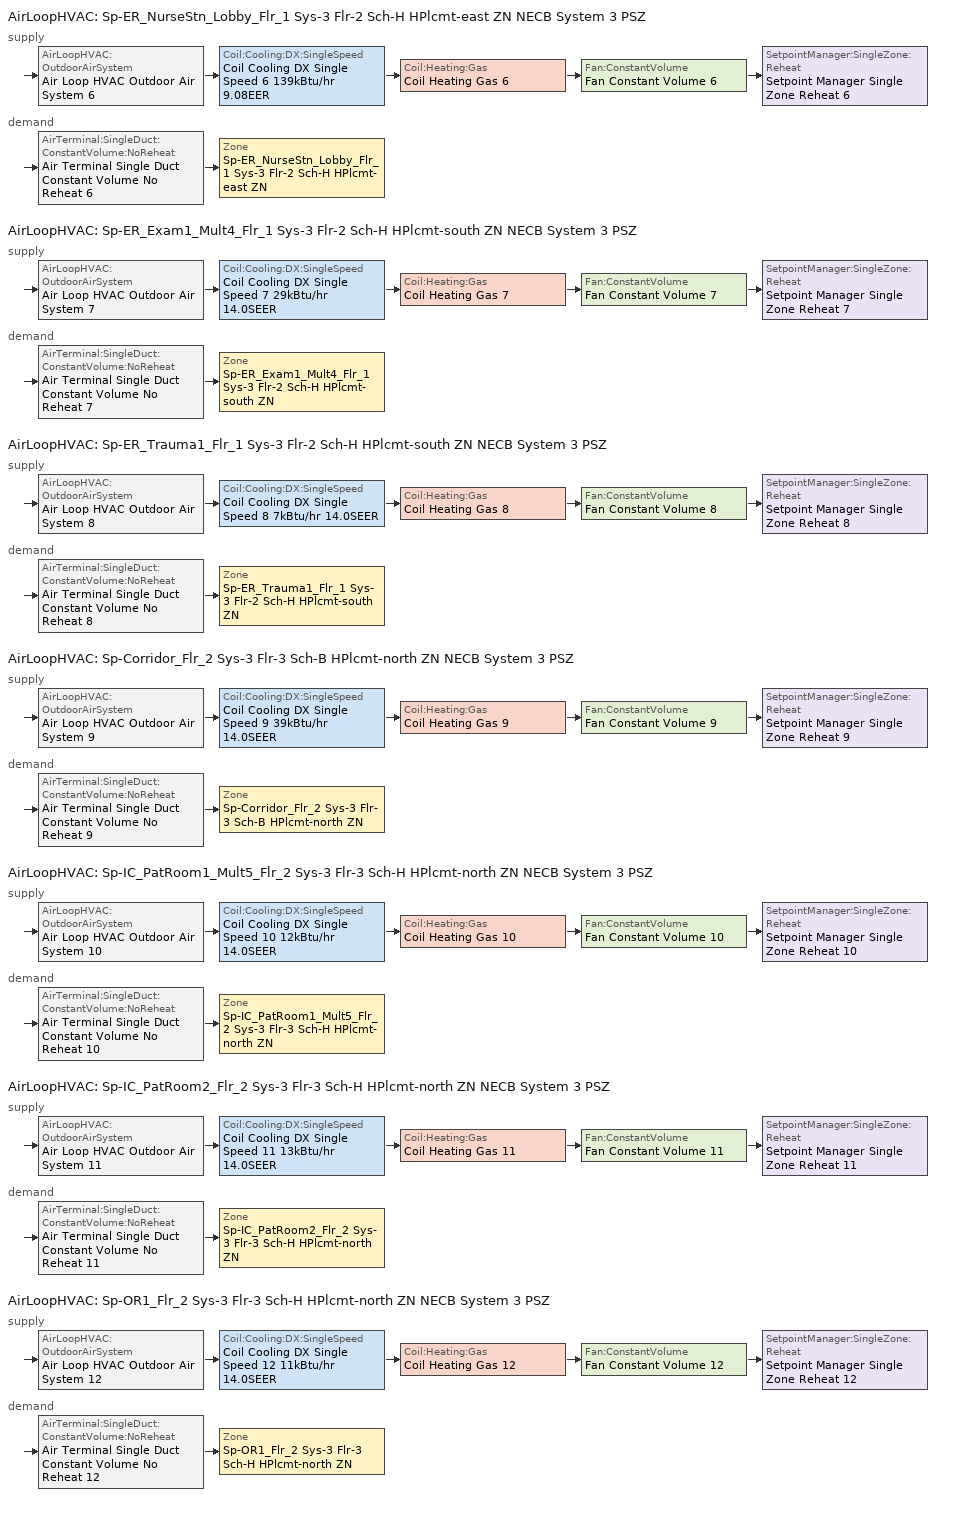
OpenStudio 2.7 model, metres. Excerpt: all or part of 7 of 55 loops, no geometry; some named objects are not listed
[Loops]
AirLoopHVAC 'Sp-ER_NurseStn_Lobby_Flr_1 Sys-3 Flr-2 Sch-H HPlcmt-east ZN NECB System 3 PSZ'
 supply: AirLoopHVAC:OutdoorAirSystem 'Air Loop HVAC Outdoor Air System 6' > Coil:Cooling:DX:SingleSpeed 'Coil Cooling DX Single Speed 6 139kBtu/hr 9.08EER' > Coil:Heating:Gas 'Coil Heating Gas 6' > Fan:ConstantVolume 'Fan Constant Volume 6' > SetpointManager:SingleZone:Reheat 'Setpoint Manager Single Zone Reheat 6'
 demand: AirTerminal:SingleDuct:ConstantVolume:NoReheat 'Air Terminal Single Duct Constant Volume No Reheat 6' > Zone 'Sp-ER_NurseStn_Lobby_Flr_1 Sys-3 Flr-2 Sch-H HPlcmt-east ZN'
AirLoopHVAC 'Sp-ER_Exam1_Mult4_Flr_1 Sys-3 Flr-2 Sch-H HPlcmt-south ZN NECB System 3 PSZ'
 supply: AirLoopHVAC:OutdoorAirSystem 'Air Loop HVAC Outdoor Air System 7' > Coil:Cooling:DX:SingleSpeed 'Coil Cooling DX Single Speed 7 29kBtu/hr 14.0SEER' > Coil:Heating:Gas 'Coil Heating Gas 7' > Fan:ConstantVolume 'Fan Constant Volume 7' > SetpointManager:SingleZone:Reheat 'Setpoint Manager Single Zone Reheat 7'
 demand: AirTerminal:SingleDuct:ConstantVolume:NoReheat 'Air Terminal Single Duct Constant Volume No Reheat 7' > Zone 'Sp-ER_Exam1_Mult4_Flr_1 Sys-3 Flr-2 Sch-H HPlcmt-south ZN'
AirLoopHVAC 'Sp-ER_Trauma1_Flr_1 Sys-3 Flr-2 Sch-H HPlcmt-south ZN NECB System 3 PSZ'
 supply: AirLoopHVAC:OutdoorAirSystem 'Air Loop HVAC Outdoor Air System 8' > Coil:Cooling:DX:SingleSpeed 'Coil Cooling DX Single Speed 8 7kBtu/hr 14.0SEER' > Coil:Heating:Gas 'Coil Heating Gas 8' > Fan:ConstantVolume 'Fan Constant Volume 8' > SetpointManager:SingleZone:Reheat 'Setpoint Manager Single Zone Reheat 8'
 demand: AirTerminal:SingleDuct:ConstantVolume:NoReheat 'Air Terminal Single Duct Constant Volume No Reheat 8' > Zone 'Sp-ER_Trauma1_Flr_1 Sys-3 Flr-2 Sch-H HPlcmt-south ZN'
AirLoopHVAC 'Sp-Corridor_Flr_2 Sys-3 Flr-3 Sch-B HPlcmt-north ZN NECB System 3 PSZ'
 supply: AirLoopHVAC:OutdoorAirSystem 'Air Loop HVAC Outdoor Air System 9' > Coil:Cooling:DX:SingleSpeed 'Coil Cooling DX Single Speed 9 39kBtu/hr 14.0SEER' > Coil:Heating:Gas 'Coil Heating Gas 9' > Fan:ConstantVolume 'Fan Constant Volume 9' > SetpointManager:SingleZone:Reheat 'Setpoint Manager Single Zone Reheat 9'
 demand: AirTerminal:SingleDuct:ConstantVolume:NoReheat 'Air Terminal Single Duct Constant Volume No Reheat 9' > Zone 'Sp-Corridor_Flr_2 Sys-3 Flr-3 Sch-B HPlcmt-north ZN'
AirLoopHVAC 'Sp-IC_PatRoom1_Mult5_Flr_2 Sys-3 Flr-3 Sch-H HPlcmt-north ZN NECB System 3 PSZ'
 supply: AirLoopHVAC:OutdoorAirSystem 'Air Loop HVAC Outdoor Air System 10' > Coil:Cooling:DX:SingleSpeed 'Coil Cooling DX Single Speed 10 12kBtu/hr 14.0SEER' > Coil:Heating:Gas 'Coil Heating Gas 10' > Fan:ConstantVolume 'Fan Constant Volume 10' > SetpointManager:SingleZone:Reheat 'Setpoint Manager Single Zone Reheat 10'
 demand: AirTerminal:SingleDuct:ConstantVolume:NoReheat 'Air Terminal Single Duct Constant Volume No Reheat 10' > Zone 'Sp-IC_PatRoom1_Mult5_Flr_2 Sys-3 Flr-3 Sch-H HPlcmt-north ZN'
AirLoopHVAC 'Sp-IC_PatRoom2_Flr_2 Sys-3 Flr-3 Sch-H HPlcmt-north ZN NECB System 3 PSZ'
 supply: AirLoopHVAC:OutdoorAirSystem 'Air Loop HVAC Outdoor Air System 11' > Coil:Cooling:DX:SingleSpeed 'Coil Cooling DX Single Speed 11 13kBtu/hr 14.0SEER' > Coil:Heating:Gas 'Coil Heating Gas 11' > Fan:ConstantVolume 'Fan Constant Volume 11' > SetpointManager:SingleZone:Reheat 'Setpoint Manager Single Zone Reheat 11'
 demand: AirTerminal:SingleDuct:ConstantVolume:NoReheat 'Air Terminal Single Duct Constant Volume No Reheat 11' > Zone 'Sp-IC_PatRoom2_Flr_2 Sys-3 Flr-3 Sch-H HPlcmt-north ZN'
AirLoopHVAC 'Sp-OR1_Flr_2 Sys-3 Flr-3 Sch-H HPlcmt-north ZN NECB System 3 PSZ'
 supply: AirLoopHVAC:OutdoorAirSystem 'Air Loop HVAC Outdoor Air System 12' > Coil:Cooling:DX:SingleSpeed 'Coil Cooling DX Single Speed 12 11kBtu/hr 14.0SEER' > Coil:Heating:Gas 'Coil Heating Gas 12' > Fan:ConstantVolume 'Fan Constant Volume 12' > SetpointManager:SingleZone:Reheat 'Setpoint Manager Single Zone Reheat 12'
 demand: AirTerminal:SingleDuct:ConstantVolume:NoReheat 'Air Terminal Single Duct Constant Volume No Reheat 12' > Zone 'Sp-OR1_Flr_2 Sys-3 Flr-3 Sch-H HPlcmt-north ZN'
[Sizing:Zone] Zone Cooling Design Supply Air Temperature Input Method=SupplyAirTemperature; Zone Cooling Design Supply Air Temperature {C}=13; Zone Cooling Design Supply Air Temperature Difference {deltaC}=11.11; Zone Heating Design Supply Air Temperature Input Method=SupplyAirTemperature; Zone Heating Design Supply Air Temperature {C}=43; Zone Heating Design Supply Air Temperature Difference {deltaC}=11.11; Zone Cooling Design Supply Air Humidity Ratio {kg-H2O/kg-air}=0.0085; Zone Heating Design Supply Air Humidity Ratio {kg-H2O/kg-air}=0.008; Zone Heating Sizing Factor=1.3; Zone Cooling Sizing Factor=1.1; Cooling Design Air Flow Method=DesignDay; Heating Design Air Flow Method=DesignDay; Account for Dedicated Outdoor Air System=No; Dedicated Outdoor Air System Control Strategy=NeutralSupplyAir; Dedicated Outdoor Air Low Setpoint Temperature for Design {C}=autosize; Dedicated Outdoor Air High Setpoint Temperature for Design {C}=autosize
Sp-ER_NurseStn_Lobby_Flr_1 Sys-3 Flr-2 Sch-H HPlcmt-east ZN; Sp-ER_Exam1_Mult4_Flr_1 Sys-3 Flr-2 Sch-H HPlcmt-south ZN; Sp-ER_Trauma1_Flr_1 Sys-3 Flr-2 Sch-H HPlcmt-south ZN; Sp-Corridor_Flr_2 Sys-3 Flr-3 Sch-B HPlcmt-north ZN; Sp-IC_PatRoom1_Mult5_Flr_2 Sys-3 Flr-3 Sch-H HPlcmt-north ZN; Sp-IC_PatRoom2_Flr_2 Sys-3 Flr-3 Sch-H HPlcmt-north ZN; Sp-OR1_Flr_2 Sys-3 Flr-3 Sch-H HPlcmt-north ZN
[Zone equipment]
Sp-ER_NurseStn_Lobby_Flr_1 Sys-3 Flr-2 Sch-H HPlcmt-east ZN: Air Terminal Single Duct Constant Volume No Reheat 6, Zone HVAC Baseboard Convective Water 6
Sp-ER_Exam1_Mult4_Flr_1 Sys-3 Flr-2 Sch-H HPlcmt-south ZN: Air Terminal Single Duct Constant Volume No Reheat 7, Zone HVAC Baseboard Convective Water 7
Sp-ER_Trauma1_Flr_1 Sys-3 Flr-2 Sch-H HPlcmt-south ZN: Air Terminal Single Duct Constant Volume No Reheat 8, Zone HVAC Baseboard Convective Water 8
Sp-Corridor_Flr_2 Sys-3 Flr-3 Sch-B HPlcmt-north ZN: Air Terminal Single Duct Constant Volume No Reheat 9, Zone HVAC Baseboard Convective Water 9
Sp-IC_PatRoom1_Mult5_Flr_2 Sys-3 Flr-3 Sch-H HPlcmt-north ZN: Air Terminal Single Duct Constant Volume No Reheat 10, Zone HVAC Baseboard Convective Water 10
Sp-IC_PatRoom2_Flr_2 Sys-3 Flr-3 Sch-H HPlcmt-north ZN: Air Terminal Single Duct Constant Volume No Reheat 11, Zone HVAC Baseboard Convective Water 11
Sp-OR1_Flr_2 Sys-3 Flr-3 Sch-H HPlcmt-north ZN: Air Terminal Single Duct Constant Volume No Reheat 12, Zone HVAC Baseboard Convective Water 12
[AirLoopHVAC] Design Supply Air Flow Rate {m3/s}=AutoSize
Name | Availability Schedule
Sp-ER_NurseStn_Lobby_Flr_1 Sys-3 Flr-2 Sch-H HPlcmt-east ZN NECB System 3 PSZ | Sp-ER_NurseStn_Lobby_Flr_1 Sys-3 Flr-2 Sch-H HPlcmt-east ZN NECB System 3 PSZ Occ Sch
Sp-ER_Exam1_Mult4_Flr_1 Sys-3 Flr-2 Sch-H HPlcmt-south ZN NECB System 3 PSZ | Sp-ER_Exam1_Mult4_Flr_1 Sys-3 Flr-2 Sch-H HPlcmt-south ZN NECB System 3 PSZ Occ Sch
Sp-ER_Trauma1_Flr_1 Sys-3 Flr-2 Sch-H HPlcmt-south ZN NECB System 3 PSZ | Sp-ER_Trauma1_Flr_1 Sys-3 Flr-2 Sch-H HPlcmt-south ZN NECB System 3 PSZ Occ Sch
Sp-Corridor_Flr_2 Sys-3 Flr-3 Sch-B HPlcmt-north ZN NECB System 3 PSZ | Sp-Corridor_Flr_2 Sys-3 Flr-3 Sch-B HPlcmt-north ZN NECB System 3 PSZ Occ Sch
Sp-IC_PatRoom1_Mult5_Flr_2 Sys-3 Flr-3 Sch-H HPlcmt-north ZN NECB System 3 PSZ | Sp-IC_PatRoom1_Mult5_Flr_2 Sys-3 Flr-3 Sch-H HPlcmt-north ZN NECB System 3 PSZ Occ Sch
Sp-IC_PatRoom2_Flr_2 Sys-3 Flr-3 Sch-H HPlcmt-north ZN NECB System 3 PSZ | Sp-IC_PatRoom2_Flr_2 Sys-3 Flr-3 Sch-H HPlcmt-north ZN NECB System 3 PSZ Occ Sch
Sp-OR1_Flr_2 Sys-3 Flr-3 Sch-H HPlcmt-north ZN NECB System 3 PSZ | Sp-OR1_Flr_2 Sys-3 Flr-3 Sch-H HPlcmt-north ZN NECB System 3 PSZ Occ Sch
[Sizing:System] Type of Load to Size On=Sensible; Design Outdoor Air Flow Rate {m3/s}=Autosize; Central Heating Maximum System Air Flow Ratio=1; Preheat Design Temperature {C}=7; Preheat Design Humidity Ratio {kg-H2O/kg-Air}=0.008; Precool Design Temperature {C}=13; Precool Design Humidity Ratio {kg-H2O/kg-Air}=0.008; Central Cooling Design Supply Air Temperature {C}=13; Central Heating Design Supply Air Temperature {C}=43; Sizing Option=NonCoincident; 100% Outdoor Air in Cooling=No; 100% Outdoor Air in Heating=No; Central Cooling Design Supply Air Humidity Ratio {kg-H2O/kg-Air}=0.0085; Central Heating Design Supply Air Humidity Ratio {kg-H2O/kg-Air}=0.008; Cooling Design Air Flow Method=DesignDay; Cooling Design Air Flow Rate {m3/s}=0; Heating Design Air Flow Method=DesignDay; Heating Design Air Flow Rate {m3/s}=0; System Outdoor Air Method=ZoneSum; Zone Maximum Outdoor Air Fraction=1; Cooling Supply Air Flow Rate Per Floor Area {m3/s-m2}=0.00996765; Cooling Fraction of Autosized Cooling Supply Air Flow Rate=1; Cooling Supply Air Flow Rate Per Unit Cooling Capacity {m3/s-W}=3.94755e-05; Heating Supply Air Flow Rate Per Floor Area {m3/s-m2}=0.00996765; Heating Fraction of Autosized Heating Supply Air Flow Rate=1; Heating Fraction of Autosized Cooling Supply Air Flow Rate=1; Heating Supply Air Flow Rate Per Unit Heating Capacity {m3/s-W}=3.15882e-05; Cooling Design Capacity Method=CoolingDesignCapacity; Cooling Design Capacity {W}=autosize; Cooling Design Capacity Per Floor Area {W/m2}=234.7; Fraction of Autosized Cooling Design Capacity=1; Heating Design Capacity Method=HeatingDesignCapacity; Heating Design Capacity {W}=autosize; Heating Design Capacity Per Floor Area {W/m2}=157; Fraction of Autosized Heating Design Capacity=1; Central Cooling Capacity Control Method=OnOff
Sp-ER_NurseStn_Lobby_Flr_1 Sys-3 Flr-2 Sch-H HPlcmt-east ZN NECB System 3 PSZ; Sp-ER_Exam1_Mult4_Flr_1 Sys-3 Flr-2 Sch-H HPlcmt-south ZN NECB System 3 PSZ; Sp-ER_Trauma1_Flr_1 Sys-3 Flr-2 Sch-H HPlcmt-south ZN NECB System 3 PSZ; Sp-Corridor_Flr_2 Sys-3 Flr-3 Sch-B HPlcmt-north ZN NECB System 3 PSZ; Sp-IC_PatRoom1_Mult5_Flr_2 Sys-3 Flr-3 Sch-H HPlcmt-north ZN NECB System 3 PSZ; Sp-IC_PatRoom2_Flr_2 Sys-3 Flr-3 Sch-H HPlcmt-north ZN NECB System 3 PSZ; Sp-OR1_Flr_2 Sys-3 Flr-3 Sch-H HPlcmt-north ZN NECB System 3 PSZ
[Fan:ConstantVolume] Availability Schedule=Always On Discrete; Fan Total Efficiency=0.39975; Pressure Rise {Pa}=640; Maximum Flow Rate {m3/s}=AutoSize; Motor Efficiency=0.615
Fan Constant Volume 6; Fan Constant Volume 7; Fan Constant Volume 8; Fan Constant Volume 9; Fan Constant Volume 10; Fan Constant Volume 11; Fan Constant Volume 12
[Coil:Heating:Gas] Availability Schedule=Always On Discrete; Gas Burner Efficiency=0.8; Nominal Capacity {W}=AutoSize; Parasitic Electric Load {W}=0; Parasitic Gas Load {W}=0
Coil Heating Gas 6; Coil Heating Gas 7; Coil Heating Gas 8; Coil Heating Gas 9; Coil Heating Gas 10; Coil Heating Gas 11; Coil Heating Gas 12
[Coil:Cooling:DX:SingleSpeed] Availability Schedule=Always On Discrete; Rated Total Cooling Capacity {W}=autosize; Rated Sensible Heat Ratio=autosize; Rated Air Flow Rate {m3/s}=autosize; Rated Evaporator Fan Power Per Volume Flow Rate {W/(m3/s)}=773.3; Total Cooling Capacity Function of Temperature Curve=DXCOOL-NECB2011-REF-CAPFT; Total Cooling Capacity Function of Flow Fraction Curve=DXCOOL-NECB2011-REF-CAPFFLOW; Energy Input Ratio Function of Temperature Curve=DXCOOL-NECB2011-REF-COOLEIRFT; Energy Input Ratio Function of Flow Fraction Curve=DXCOOL-NECB2011-REF-COOLEIRFFLOW; Part Load Fraction Correlation Curve=DXCOOL-NECB2011-REF-COOLPLFFPLR; Condenser Type=AirCooled; Evaporative Condenser Effectiveness=0; Evaporative Condenser Air Flow Rate {m3/s}=Autosize; Evaporative Condenser Pump Rated Power Consumption {W}=Autosize; Crankcase Heater Capacity {W}=0; Maximum Outdoor Dry-Bulb Temperature for Crankcase Heater Operation {C}=0; Basin Heater Capacity {W/K}=0; Basin Heater Setpoint Temperature {C}=10
Name | Rated COP {W/W}
Coil Cooling DX Single Speed 6 139kBtu/hr 9.08EER | 3.15956
Coil Cooling DX Single Speed 7 29kBtu/hr 14.0SEER; Coil Cooling DX Single Speed 8 7kBtu/hr 14.0SEER; Coil Cooling DX Single Speed 9 39kBtu/hr 14.0SEER; Coil Cooling DX Single Speed 10 12kBtu/hr 14.0SEER; Coil Cooling DX Single Speed 11 13kBtu/hr 14.0SEER; Coil Cooling DX Single Speed 12 11kBtu/hr 14.0SEER | 4.11713
[Controller:OutdoorAir] Minimum Outdoor Air Flow Rate {m3/s}=0; Maximum Outdoor Air Flow Rate {m3/s}=Autosize; Economizer Control Action Type=ModulateFlow; Lockout Type=NoLockout; Minimum Limit Type=FixedMinimum; High Humidity Control=No; Heat Recovery Bypass Control Type=BypassWhenWithinEconomizerLimits
Name | Economizer Control Type | Minimum Outdoor Air Schedule | Controller Mechanical Ventilation | Economizer Maximum Limit Dry-Bulb Temperature {C} | Economizer Maximum Limit Enthalpy {J/kg} | Economizer Minimum Limit Dry-Bulb Temperature {C}
Controller Outdoor Air 6 | DifferentialEnthalpy | Sp-ER_NurseStn_Lobby_Flr_1 Sys-3 Flr-2 Sch-H HPlcmt-east ZN NECB System 3 PSZ Occ Sch | Controller Mechanical Ventilation 6
Controller Outdoor Air 7 | NoEconomizer | Sp-ER_Exam1_Mult4_Flr_1 Sys-3 Flr-2 Sch-H HPlcmt-south ZN NECB System 3 PSZ Occ Sch | Controller Mechanical Ventilation 7 | 28 | 64000 | -100
Controller Outdoor Air 8 | NoEconomizer | Sp-ER_Trauma1_Flr_1 Sys-3 Flr-2 Sch-H HPlcmt-south ZN NECB System 3 PSZ Occ Sch | Controller Mechanical Ventilation 8 | 28 | 64000 | -100
Controller Outdoor Air 9 | NoEconomizer | Sp-Corridor_Flr_2 Sys-3 Flr-3 Sch-B HPlcmt-north ZN NECB System 3 PSZ Occ Sch | Controller Mechanical Ventilation 9 | 28 | 64000 | -100
Controller Outdoor Air 10 | NoEconomizer | Sp-IC_PatRoom1_Mult5_Flr_2 Sys-3 Flr-3 Sch-H HPlcmt-north ZN NECB System 3 PSZ Occ Sch | Controller Mechanical Ventilation 10 | 28 | 64000 | -100
Controller Outdoor Air 11 | NoEconomizer | Sp-IC_PatRoom2_Flr_2 Sys-3 Flr-3 Sch-H HPlcmt-north ZN NECB System 3 PSZ Occ Sch | Controller Mechanical Ventilation 11 | 28 | 64000 | -100
Controller Outdoor Air 12 | NoEconomizer | Sp-OR1_Flr_2 Sys-3 Flr-3 Sch-H HPlcmt-north ZN NECB System 3 PSZ Occ Sch | Controller Mechanical Ventilation 12 | 28 | 64000 | -100
[Controller:MechanicalVentilation] Availability Schedule=Always On Discrete; System Outdoor Air Method=ZoneSum
Controller Mechanical Ventilation 6; Controller Mechanical Ventilation 7; Controller Mechanical Ventilation 8; Controller Mechanical Ventilation 9; Controller Mechanical Ventilation 10; Controller Mechanical Ventilation 11; Controller Mechanical Ventilation 12
[AirLoopHVAC:OutdoorAirSystem]
Name | Controller
Air Loop HVAC Outdoor Air System 6 | Controller Outdoor Air 6
Air Loop HVAC Outdoor Air System 7 | Controller Outdoor Air 7
Air Loop HVAC Outdoor Air System 8 | Controller Outdoor Air 8
Air Loop HVAC Outdoor Air System 9 | Controller Outdoor Air 9
Air Loop HVAC Outdoor Air System 10 | Controller Outdoor Air 10
Air Loop HVAC Outdoor Air System 11 | Controller Outdoor Air 11
Air Loop HVAC Outdoor Air System 12 | Controller Outdoor Air 12
[SetpointManager:SingleZone:Reheat] Minimum Supply Air Temperature {C}=13; Maximum Supply Air Temperature {C}=43
Name | Control Zone
Setpoint Manager Single Zone Reheat 6 | Sp-ER_NurseStn_Lobby_Flr_1 Sys-3 Flr-2 Sch-H HPlcmt-east ZN
Setpoint Manager Single Zone Reheat 7 | Sp-ER_Exam1_Mult4_Flr_1 Sys-3 Flr-2 Sch-H HPlcmt-south ZN
Setpoint Manager Single Zone Reheat 8 | Sp-ER_Trauma1_Flr_1 Sys-3 Flr-2 Sch-H HPlcmt-south ZN
Setpoint Manager Single Zone Reheat 9 | Sp-Corridor_Flr_2 Sys-3 Flr-3 Sch-B HPlcmt-north ZN
Setpoint Manager Single Zone Reheat 10 | Sp-IC_PatRoom1_Mult5_Flr_2 Sys-3 Flr-3 Sch-H HPlcmt-north ZN
Setpoint Manager Single Zone Reheat 11 | Sp-IC_PatRoom2_Flr_2 Sys-3 Flr-3 Sch-H HPlcmt-north ZN
Setpoint Manager Single Zone Reheat 12 | Sp-OR1_Flr_2 Sys-3 Flr-3 Sch-H HPlcmt-north ZN
[AirTerminal:SingleDuct:ConstantVolume:NoReheat] Availability Schedule=Always On Discrete; Maximum Air Flow Rate {m3/s}=AutoSize
Air Terminal Single Duct Constant Volume No Reheat 6; Air Terminal Single Duct Constant Volume No Reheat 7; Air Terminal Single Duct Constant Volume No Reheat 8; Air Terminal Single Duct Constant Volume No Reheat 9; Air Terminal Single Duct Constant Volume No Reheat 10; Air Terminal Single Duct Constant Volume No Reheat 11; Air Terminal Single Duct Constant Volume No Reheat 12
[EnergyManagementSystem:Program]
SpBasementSys3Flr1SchAHPlcmtnorthZNNECBSystem3PSZOptimumStartProg0: IF DaylightSavings==0 && DayOfWeek>1 && Hour==5 && OAT<23.9 && OAT>1.7; SET SpBasementSys3Flr1SchAHPlcmtnorthZNNECBSystem3PSZClgSch0 = 29.4; SET SpBasementSys3Flr1SchAHPlcmtnorthZNNECBSystem3PSZHtgSch0 = 15.6; ELSEIF DaylightSavings==0 && DayOfWeek==1 && Hour==7 && OAT<23.9 && OAT>1.7; SET SpBasementSys3Flr1SchAHPlcmtnorthZNNECBSystem3PSZClgSch0 = 29.4; SET SpBasementSys3Flr1SchAHPlcmtnorthZNNECBSystem3PSZHtgSch0 = 15.6; ELSEIF DaylightSavings==1 && DayOfWeek>1 && Hour==4 && OAT<23.9 && OAT>1.7; SET SpBasementSys3Flr1SchAHPlcmtnorthZNNECBSystem3PSZClgSch0 = 29.4; SET SpBasementSys3Flr1SchAHPlcmtnorthZNNECBSystem3PSZHtgSch0 = 15.6; ELSEIF DaylightSavings==1 && DayOfWeek==1 && Hour==6 && OAT<23.9 && OAT>1.7; SET SpBasementSys3Flr1SchAHPlcmtnorthZNNECBSystem3PSZClgSch0 = 29.4; SET SpBasementSys3Flr1SchAHPlcmtnorthZNNECBSystem3PSZHtgSch0 = 15.6; ELSE; SET SpBasementSys3Flr1SchAHPlcmtnorthZNNECBSystem3PSZClgSch0 = NULL; SET SpBasementSys3Flr1SchAHPlcmtnorthZNNECBSystem3PSZHtgSch0 = NULL; ENDIF
[Schedule:Ruleset]
Name | Default Day Schedule | Summer Design Day Schedule | Winter Design Day Schedule
Sp-Corridor_Flr_2 Sys-3 Flr-3 Sch-B HPlcmt-north ZN NECB System 3 PSZ Occ Sch | Sp-Corridor_Flr_2 Sys-3 Flr-3 Sch-B HPlcmt-north ZN NECB System 3 PSZ Occ Sch Default | Sp-Corridor_Flr_2 Sys-3 Flr-3 Sch-B HPlcmt-north ZN NECB System 3 PSZ Occ Sch Summer Design Day | Sp-Corridor_Flr_2 Sys-3 Flr-3 Sch-B HPlcmt-north ZN NECB System 3 PSZ Occ Sch Winter Design Day
Sp-ER_Exam1_Mult4_Flr_1 Sys-3 Flr-2 Sch-H HPlcmt-south ZN NECB System 3 PSZ Occ Sch | Sp-ER_Exam1_Mult4_Flr_1 Sys-3 Flr-2 Sch-H HPlcmt-south ZN NECB System 3 PSZ Occ Sch Default | Sp-ER_Exam1_Mult4_Flr_1 Sys-3 Flr-2 Sch-H HPlcmt-south ZN NECB System 3 PSZ Occ Sch Summer Design Day | Sp-ER_Exam1_Mult4_Flr_1 Sys-3 Flr-2 Sch-H HPlcmt-south ZN NECB System 3 PSZ Occ Sch Winter Design Day
Sp-ER_NurseStn_Lobby_Flr_1 Sys-3 Flr-2 Sch-H HPlcmt-east ZN NECB System 3 PSZ Occ Sch | Sp-ER_NurseStn_Lobby_Flr_1 Sys-3 Flr-2 Sch-H HPlcmt-east ZN NECB System 3 PSZ Occ Sch Default | Sp-ER_NurseStn_Lobby_Flr_1 Sys-3 Flr-2 Sch-H HPlcmt-east ZN NECB System 3 PSZ Occ Sch Summer Design Day | Sp-ER_NurseStn_Lobby_Flr_1 Sys-3 Flr-2 Sch-H HPlcmt-east ZN NECB System 3 PSZ Occ Sch Winter Design Day
Sp-ER_Trauma1_Flr_1 Sys-3 Flr-2 Sch-H HPlcmt-south ZN NECB System 3 PSZ Occ Sch | Sp-ER_Trauma1_Flr_1 Sys-3 Flr-2 Sch-H HPlcmt-south ZN NECB System 3 PSZ Occ Sch Default | Sp-ER_Trauma1_Flr_1 Sys-3 Flr-2 Sch-H HPlcmt-south ZN NECB System 3 PSZ Occ Sch Summer Design Day | Sp-ER_Trauma1_Flr_1 Sys-3 Flr-2 Sch-H HPlcmt-south ZN NECB System 3 PSZ Occ Sch Winter Design Day
Sp-IC_PatRoom1_Mult5_Flr_2 Sys-3 Flr-3 Sch-H HPlcmt-north ZN NECB System 3 PSZ Occ Sch | Sp-IC_PatRoom1_Mult5_Flr_2 Sys-3 Flr-3 Sch-H HPlcmt-north ZN NECB System 3 PSZ Occ Sch Default | Sp-IC_PatRoom1_Mult5_Flr_2 Sys-3 Flr-3 Sch-H HPlcmt-north ZN NECB System 3 PSZ Occ Sch Summer Design Day | Sp-IC_PatRoom1_Mult5_Flr_2 Sys-3 Flr-3 Sch-H HPlcmt-north ZN NECB System 3 PSZ Occ Sch Winter Design Day
Sp-IC_PatRoom2_Flr_2 Sys-3 Flr-3 Sch-H HPlcmt-north ZN NECB System 3 PSZ Occ Sch | Sp-IC_PatRoom2_Flr_2 Sys-3 Flr-3 Sch-H HPlcmt-north ZN NECB System 3 PSZ Occ Sch Default | Sp-IC_PatRoom2_Flr_2 Sys-3 Flr-3 Sch-H HPlcmt-north ZN NECB System 3 PSZ Occ Sch Summer Design Day | Sp-IC_PatRoom2_Flr_2 Sys-3 Flr-3 Sch-H HPlcmt-north ZN NECB System 3 PSZ Occ Sch Winter Design Day
Sp-OR1_Flr_2 Sys-3 Flr-3 Sch-H HPlcmt-north ZN NECB System 3 PSZ Occ Sch | Sp-OR1_Flr_2 Sys-3 Flr-3 Sch-H HPlcmt-north ZN NECB System 3 PSZ Occ Sch Default | Sp-OR1_Flr_2 Sys-3 Flr-3 Sch-H HPlcmt-north ZN NECB System 3 PSZ Occ Sch Summer Design Day | Sp-OR1_Flr_2 Sys-3 Flr-3 Sch-H HPlcmt-north ZN NECB System 3 PSZ Occ Sch Winter Design Day
[Schedule:Day]
Sp-Corridor_Flr_2 Sys-3 Flr-3 Sch-B HPlcmt-north ZN NECB System 3 PSZ Occ Sch Default; Sp-Corridor_Flr_2 Sys-3 Flr-3 Sch-B HPlcmt-north ZN NECB System 3 PSZ Occ Sch Winter Design Day; Sp-Corridor_Flr_2 Sys-3 Flr-3 Sch-B HPlcmt-north ZN NECB System 3 PSZ Occ Sch Summer Design Day; Sp-ER_Exam1_Mult4_Flr_1 Sys-3 Flr-2 Sch-H HPlcmt-south ZN NECB System 3 PSZ Occ Sch Default; Sp-ER_Exam1_Mult4_Flr_1 Sys-3 Flr-2 Sch-H HPlcmt-south ZN NECB System 3 PSZ Occ Sch Winter Design Day; Sp-ER_Exam1_Mult4_Flr_1 Sys-3 Flr-2 Sch-H HPlcmt-south ZN NECB System 3 PSZ Occ Sch Summer Design Day; Sp-ER_Exam1_Mult4_Flr_1 Sys-3 Flr-2 Sch-H HPlcmt-south ZN NECB System 3 PSZ Occ Sch Monday; Sp-ER_Exam1_Mult4_Flr_1 Sys-3 Flr-2 Sch-H HPlcmt-south ZN NECB System 3 PSZ Occ Sch Tuesday; Sp-ER_Exam1_Mult4_Flr_1 Sys-3 Flr-2 Sch-H HPlcmt-south ZN NECB System 3 PSZ Occ Sch Wednesday; Sp-ER_Exam1_Mult4_Flr_1 Sys-3 Flr-2 Sch-H HPlcmt-south ZN NECB System 3 PSZ Occ Sch Thursday; Sp-ER_Exam1_Mult4_Flr_1 Sys-3 Flr-2 Sch-H HPlcmt-south ZN NECB System 3 PSZ Occ Sch Friday; Sp-ER_Exam1_Mult4_Flr_1 Sys-3 Flr-2 Sch-H HPlcmt-south ZN NECB System 3 PSZ Occ Sch Saturday; Sp-ER_Exam1_Mult4_Flr_1 Sys-3 Flr-2 Sch-H HPlcmt-south ZN NECB System 3 PSZ Occ Sch Sunday; Sp-ER_NurseStn_Lobby_Flr_1 Sys-3 Flr-2 Sch-H HPlcmt-east ZN NECB System 3 PSZ Occ Sch Default; Sp-ER_NurseStn_Lobby_Flr_1 Sys-3 Flr-2 Sch-H HPlcmt-east ZN NECB System 3 PSZ Occ Sch Winter Design Day; Sp-ER_NurseStn_Lobby_Flr_1 Sys-3 Flr-2 Sch-H HPlcmt-east ZN NECB System 3 PSZ Occ Sch Summer Design Day; Sp-ER_NurseStn_Lobby_Flr_1 Sys-3 Flr-2 Sch-H HPlcmt-east ZN NECB System 3 PSZ Occ Sch Monday; Sp-ER_NurseStn_Lobby_Flr_1 Sys-3 Flr-2 Sch-H HPlcmt-east ZN NECB System 3 PSZ Occ Sch Tuesday; Sp-ER_NurseStn_Lobby_Flr_1 Sys-3 Flr-2 Sch-H HPlcmt-east ZN NECB System 3 PSZ Occ Sch Wednesday; Sp-ER_NurseStn_Lobby_Flr_1 Sys-3 Flr-2 Sch-H HPlcmt-east ZN NECB System 3 PSZ Occ Sch Thursday; Sp-ER_NurseStn_Lobby_Flr_1 Sys-3 Flr-2 Sch-H HPlcmt-east ZN NECB System 3 PSZ Occ Sch Friday; Sp-ER_NurseStn_Lobby_Flr_1 Sys-3 Flr-2 Sch-H HPlcmt-east ZN NECB System 3 PSZ Occ Sch Saturday; Sp-ER_NurseStn_Lobby_Flr_1 Sys-3 Flr-2 Sch-H HPlcmt-east ZN NECB System 3 PSZ Occ Sch Sunday; Sp-ER_Trauma1_Flr_1 Sys-3 Flr-2 Sch-H HPlcmt-south ZN NECB System 3 PSZ Occ Sch Default; Sp-ER_Trauma1_Flr_1 Sys-3 Flr-2 Sch-H HPlcmt-south ZN NECB System 3 PSZ Occ Sch Winter Design Day; Sp-ER_Trauma1_Flr_1 Sys-3 Flr-2 Sch-H HPlcmt-south ZN NECB System 3 PSZ Occ Sch Summer Design Day; Sp-ER_Trauma1_Flr_1 Sys-3 Flr-2 Sch-H HPlcmt-south ZN NECB System 3 PSZ Occ Sch Monday; Sp-ER_Trauma1_Flr_1 Sys-3 Flr-2 Sch-H HPlcmt-south ZN NECB System 3 PSZ Occ Sch Tuesday; Sp-ER_Trauma1_Flr_1 Sys-3 Flr-2 Sch-H HPlcmt-south ZN NECB System 3 PSZ Occ Sch Wednesday; Sp-ER_Trauma1_Flr_1 Sys-3 Flr-2 Sch-H HPlcmt-south ZN NECB System 3 PSZ Occ Sch Thursday; Sp-ER_Trauma1_Flr_1 Sys-3 Flr-2 Sch-H HPlcmt-south ZN NECB System 3 PSZ Occ Sch Friday; Sp-ER_Trauma1_Flr_1 Sys-3 Flr-2 Sch-H HPlcmt-south ZN NECB System 3 PSZ Occ Sch Saturday; Sp-ER_Trauma1_Flr_1 Sys-3 Flr-2 Sch-H HPlcmt-south ZN NECB System 3 PSZ Occ Sch Sunday; Sp-IC_PatRoom1_Mult5_Flr_2 Sys-3 Flr-3 Sch-H HPlcmt-north ZN NECB System 3 PSZ Occ Sch Default; Sp-IC_PatRoom1_Mult5_Flr_2 Sys-3 Flr-3 Sch-H HPlcmt-north ZN NECB System 3 PSZ Occ Sch Winter Design Day; Sp-IC_PatRoom1_Mult5_Flr_2 Sys-3 Flr-3 Sch-H HPlcmt-north ZN NECB System 3 PSZ Occ Sch Summer Design Day; Sp-IC_PatRoom1_Mult5_Flr_2 Sys-3 Flr-3 Sch-H HPlcmt-north ZN NECB System 3 PSZ Occ Sch Monday; Sp-IC_PatRoom1_Mult5_Flr_2 Sys-3 Flr-3 Sch-H HPlcmt-north ZN NECB System 3 PSZ Occ Sch Tuesday; Sp-IC_PatRoom1_Mult5_Flr_2 Sys-3 Flr-3 Sch-H HPlcmt-north ZN NECB System 3 PSZ Occ Sch Wednesday; Sp-IC_PatRoom1_Mult5_Flr_2 Sys-3 Flr-3 Sch-H HPlcmt-north ZN NECB System 3 PSZ Occ Sch Thursday; Sp-IC_PatRoom1_Mult5_Flr_2 Sys-3 Flr-3 Sch-H HPlcmt-north ZN NECB System 3 PSZ Occ Sch Friday; Sp-IC_PatRoom1_Mult5_Flr_2 Sys-3 Flr-3 Sch-H HPlcmt-north ZN NECB System 3 PSZ Occ Sch Saturday; Sp-IC_PatRoom1_Mult5_Flr_2 Sys-3 Flr-3 Sch-H HPlcmt-north ZN NECB System 3 PSZ Occ Sch Sunday; Sp-IC_PatRoom2_Flr_2 Sys-3 Flr-3 Sch-H HPlcmt-north ZN NECB System 3 PSZ Occ Sch Default; Sp-IC_PatRoom2_Flr_2 Sys-3 Flr-3 Sch-H HPlcmt-north ZN NECB System 3 PSZ Occ Sch Winter Design Day; Sp-IC_PatRoom2_Flr_2 Sys-3 Flr-3 Sch-H HPlcmt-north ZN NECB System 3 PSZ Occ Sch Summer Design Day; Sp-IC_PatRoom2_Flr_2 Sys-3 Flr-3 Sch-H HPlcmt-north ZN NECB System 3 PSZ Occ Sch Monday; Sp-IC_PatRoom2_Flr_2 Sys-3 Flr-3 Sch-H HPlcmt-north ZN NECB System 3 PSZ Occ Sch Tuesday; Sp-IC_PatRoom2_Flr_2 Sys-3 Flr-3 Sch-H HPlcmt-north ZN NECB System 3 PSZ Occ Sch Wednesday; Sp-IC_PatRoom2_Flr_2 Sys-3 Flr-3 Sch-H HPlcmt-north ZN NECB System 3 PSZ Occ Sch Thursday; Sp-IC_PatRoom2_Flr_2 Sys-3 Flr-3 Sch-H HPlcmt-north ZN NECB System 3 PSZ Occ Sch Friday; Sp-IC_PatRoom2_Flr_2 Sys-3 Flr-3 Sch-H HPlcmt-north ZN NECB System 3 PSZ Occ Sch Saturday; Sp-IC_PatRoom2_Flr_2 Sys-3 Flr-3 Sch-H HPlcmt-north ZN NECB System 3 PSZ Occ Sch Sunday; Sp-OR1_Flr_2 Sys-3 Flr-3 Sch-H HPlcmt-north ZN NECB System 3 PSZ Occ Sch Default; Sp-OR1_Flr_2 Sys-3 Flr-3 Sch-H HPlcmt-north ZN NECB System 3 PSZ Occ Sch Winter Design Day; Sp-OR1_Flr_2 Sys-3 Flr-3 Sch-H HPlcmt-north ZN NECB System 3 PSZ Occ Sch Summer Design Day; Sp-OR1_Flr_2 Sys-3 Flr-3 Sch-H HPlcmt-north ZN NECB System 3 PSZ Occ Sch Monday; Sp-OR1_Flr_2 Sys-3 Flr-3 Sch-H HPlcmt-north ZN NECB System 3 PSZ Occ Sch Tuesday; Sp-OR1_Flr_2 Sys-3 Flr-3 Sch-H HPlcmt-north ZN NECB System 3 PSZ Occ Sch Wednesday; Sp-OR1_Flr_2 Sys-3 Flr-3 Sch-H HPlcmt-north ZN NECB System 3 PSZ Occ Sch Thursday; Sp-OR1_Flr_2 Sys-3 Flr-3 Sch-H HPlcmt-north ZN NECB System 3 PSZ Occ Sch Friday; Sp-OR1_Flr_2 Sys-3 Flr-3 Sch-H HPlcmt-north ZN NECB System 3 PSZ Occ Sch Saturday; Sp-OR1_Flr_2 Sys-3 Flr-3 Sch-H HPlcmt-north ZN NECB System 3 PSZ Occ Sch Sunday: 24, 0, 1
Sp-Corridor_Flr_2 Sys-3 Flr-3 Sch-B HPlcmt-north ZN NECB System 3 PSZ Occ Sch Monday; Sp-Corridor_Flr_2 Sys-3 Flr-3 Sch-B HPlcmt-north ZN NECB System 3 PSZ Occ Sch Tuesday; Sp-Corridor_Flr_2 Sys-3 Flr-3 Sch-B HPlcmt-north ZN NECB System 3 PSZ Occ Sch Wednesday; Sp-Corridor_Flr_2 Sys-3 Flr-3 Sch-B HPlcmt-north ZN NECB System 3 PSZ Occ Sch Thursday; Sp-Corridor_Flr_2 Sys-3 Flr-3 Sch-B HPlcmt-north ZN NECB System 3 PSZ Occ Sch Friday: 1, 0, 1, 10, 0, 0, 24, 0, 1
Sp-Corridor_Flr_2 Sys-3 Flr-3 Sch-B HPlcmt-north ZN NECB System 3 PSZ Occ Sch Saturday: 2, 0, 1, 10, 0, 0, 24, 0, 1
Sp-Corridor_Flr_2 Sys-3 Flr-3 Sch-B HPlcmt-north ZN NECB System 3 PSZ Occ Sch Sunday: 1, 0, 0, 2, 0, 1, 11, 0, 0, 23, 0, 1, 24, 0, 0
[Schedule:Rule] Date Specification Type=DateRange; Start Month=1; Start Day=1; End Month=12
Name | Schedule Ruleset | Rule Order | Day Schedule | Apply Monday | End Day | Apply Tuesday | Apply Wednesday | Apply Thursday | Apply Friday | Apply Saturday | Apply Sunday
Sp-Corridor_Flr_2 Sys-3 Flr-3 Sch-B HPlcmt-north ZN NECB System 3 PSZ Occ Sch Monday Rule | Sp-Corridor_Flr_2 Sys-3 Flr-3 Sch-B HPlcmt-north ZN NECB System 3 PSZ Occ Sch | 6 | Sp-Corridor_Flr_2 Sys-3 Flr-3 Sch-B HPlcmt-north ZN NECB System 3 PSZ Occ Sch Monday | Yes | 25
Sp-Corridor_Flr_2 Sys-3 Flr-3 Sch-B HPlcmt-north ZN NECB System 3 PSZ Occ Sch Tuesday Rule | Sp-Corridor_Flr_2 Sys-3 Flr-3 Sch-B HPlcmt-north ZN NECB System 3 PSZ Occ Sch | 5 | Sp-Corridor_Flr_2 Sys-3 Flr-3 Sch-B HPlcmt-north ZN NECB System 3 PSZ Occ Sch Tuesday |  | 26 | Yes
Sp-Corridor_Flr_2 Sys-3 Flr-3 Sch-B HPlcmt-north ZN NECB System 3 PSZ Occ Sch Wednesday Rule | Sp-Corridor_Flr_2 Sys-3 Flr-3 Sch-B HPlcmt-north ZN NECB System 3 PSZ Occ Sch | 4 | Sp-Corridor_Flr_2 Sys-3 Flr-3 Sch-B HPlcmt-north ZN NECB System 3 PSZ Occ Sch Wednesday |  | 27 |  | Yes
Sp-Corridor_Flr_2 Sys-3 Flr-3 Sch-B HPlcmt-north ZN NECB System 3 PSZ Occ Sch Thursday Rule | Sp-Corridor_Flr_2 Sys-3 Flr-3 Sch-B HPlcmt-north ZN NECB System 3 PSZ Occ Sch | 3 | Sp-Corridor_Flr_2 Sys-3 Flr-3 Sch-B HPlcmt-north ZN NECB System 3 PSZ Occ Sch Thursday |  | 28 |  |  | Yes
Sp-Corridor_Flr_2 Sys-3 Flr-3 Sch-B HPlcmt-north ZN NECB System 3 PSZ Occ Sch Friday Rule | Sp-Corridor_Flr_2 Sys-3 Flr-3 Sch-B HPlcmt-north ZN NECB System 3 PSZ Occ Sch | 2 | Sp-Corridor_Flr_2 Sys-3 Flr-3 Sch-B HPlcmt-north ZN NECB System 3 PSZ Occ Sch Friday |  | 29 |  |  |  | Yes
Sp-Corridor_Flr_2 Sys-3 Flr-3 Sch-B HPlcmt-north ZN NECB System 3 PSZ Occ Sch Saturday Rule | Sp-Corridor_Flr_2 Sys-3 Flr-3 Sch-B HPlcmt-north ZN NECB System 3 PSZ Occ Sch | 1 | Sp-Corridor_Flr_2 Sys-3 Flr-3 Sch-B HPlcmt-north ZN NECB System 3 PSZ Occ Sch Saturday |  | 30 |  |  |  |  | Yes
Sp-Corridor_Flr_2 Sys-3 Flr-3 Sch-B HPlcmt-north ZN NECB System 3 PSZ Occ Sch Sunday Rule | Sp-Corridor_Flr_2 Sys-3 Flr-3 Sch-B HPlcmt-north ZN NECB System 3 PSZ Occ Sch | 0 | Sp-Corridor_Flr_2 Sys-3 Flr-3 Sch-B HPlcmt-north ZN NECB System 3 PSZ Occ Sch Sunday |  | 31 |  |  |  |  |  | Yes
Sp-ER_Exam1_Mult4_Flr_1 Sys-3 Flr-2 Sch-H HPlcmt-south ZN NECB System 3 PSZ Occ Sch Monday Rule | Sp-ER_Exam1_Mult4_Flr_1 Sys-3 Flr-2 Sch-H HPlcmt-south ZN NECB System 3 PSZ Occ Sch | 6 | Sp-ER_Exam1_Mult4_Flr_1 Sys-3 Flr-2 Sch-H HPlcmt-south ZN NECB System 3 PSZ Occ Sch Monday | Yes | 25
Sp-ER_Exam1_Mult4_Flr_1 Sys-3 Flr-2 Sch-H HPlcmt-south ZN NECB System 3 PSZ Occ Sch Tuesday Rule | Sp-ER_Exam1_Mult4_Flr_1 Sys-3 Flr-2 Sch-H HPlcmt-south ZN NECB System 3 PSZ Occ Sch | 5 | Sp-ER_Exam1_Mult4_Flr_1 Sys-3 Flr-2 Sch-H HPlcmt-south ZN NECB System 3 PSZ Occ Sch Tuesday |  | 26 | Yes
Sp-ER_Exam1_Mult4_Flr_1 Sys-3 Flr-2 Sch-H HPlcmt-south ZN NECB System 3 PSZ Occ Sch Wednesday Rule | Sp-ER_Exam1_Mult4_Flr_1 Sys-3 Flr-2 Sch-H HPlcmt-south ZN NECB System 3 PSZ Occ Sch | 4 | Sp-ER_Exam1_Mult4_Flr_1 Sys-3 Flr-2 Sch-H HPlcmt-south ZN NECB System 3 PSZ Occ Sch Wednesday |  | 27 |  | Yes
Sp-ER_Exam1_Mult4_Flr_1 Sys-3 Flr-2 Sch-H HPlcmt-south ZN NECB System 3 PSZ Occ Sch Thursday Rule | Sp-ER_Exam1_Mult4_Flr_1 Sys-3 Flr-2 Sch-H HPlcmt-south ZN NECB System 3 PSZ Occ Sch | 3 | Sp-ER_Exam1_Mult4_Flr_1 Sys-3 Flr-2 Sch-H HPlcmt-south ZN NECB System 3 PSZ Occ Sch Thursday |  | 28 |  |  | Yes
Sp-ER_Exam1_Mult4_Flr_1 Sys-3 Flr-2 Sch-H HPlcmt-south ZN NECB System 3 PSZ Occ Sch Friday Rule | Sp-ER_Exam1_Mult4_Flr_1 Sys-3 Flr-2 Sch-H HPlcmt-south ZN NECB System 3 PSZ Occ Sch | 2 | Sp-ER_Exam1_Mult4_Flr_1 Sys-3 Flr-2 Sch-H HPlcmt-south ZN NECB System 3 PSZ Occ Sch Friday |  | 29 |  |  |  | Yes
Sp-ER_Exam1_Mult4_Flr_1 Sys-3 Flr-2 Sch-H HPlcmt-south ZN NECB System 3 PSZ Occ Sch Saturday Rule | Sp-ER_Exam1_Mult4_Flr_1 Sys-3 Flr-2 Sch-H HPlcmt-south ZN NECB System 3 PSZ Occ Sch | 1 | Sp-ER_Exam1_Mult4_Flr_1 Sys-3 Flr-2 Sch-H HPlcmt-south ZN NECB System 3 PSZ Occ Sch Saturday |  | 30 |  |  |  |  | Yes
Sp-ER_Exam1_Mult4_Flr_1 Sys-3 Flr-2 Sch-H HPlcmt-south ZN NECB System 3 PSZ Occ Sch Sunday Rule | Sp-ER_Exam1_Mult4_Flr_1 Sys-3 Flr-2 Sch-H HPlcmt-south ZN NECB System 3 PSZ Occ Sch | 0 | Sp-ER_Exam1_Mult4_Flr_1 Sys-3 Flr-2 Sch-H HPlcmt-south ZN NECB System 3 PSZ Occ Sch Sunday |  | 31 |  |  |  |  |  | Yes
Sp-ER_NurseStn_Lobby_Flr_1 Sys-3 Flr-2 Sch-H HPlcmt-east ZN NECB System 3 PSZ Occ Sch Monday Rule | Sp-ER_NurseStn_Lobby_Flr_1 Sys-3 Flr-2 Sch-H HPlcmt-east ZN NECB System 3 PSZ Occ Sch | 6 | Sp-ER_NurseStn_Lobby_Flr_1 Sys-3 Flr-2 Sch-H HPlcmt-east ZN NECB System 3 PSZ Occ Sch Monday | Yes | 25
Sp-ER_NurseStn_Lobby_Flr_1 Sys-3 Flr-2 Sch-H HPlcmt-east ZN NECB System 3 PSZ Occ Sch Tuesday Rule | Sp-ER_NurseStn_Lobby_Flr_1 Sys-3 Flr-2 Sch-H HPlcmt-east ZN NECB System 3 PSZ Occ Sch | 5 | Sp-ER_NurseStn_Lobby_Flr_1 Sys-3 Flr-2 Sch-H HPlcmt-east ZN NECB System 3 PSZ Occ Sch Tuesday |  | 26 | Yes
Sp-ER_NurseStn_Lobby_Flr_1 Sys-3 Flr-2 Sch-H HPlcmt-east ZN NECB System 3 PSZ Occ Sch Wednesday Rule | Sp-ER_NurseStn_Lobby_Flr_1 Sys-3 Flr-2 Sch-H HPlcmt-east ZN NECB System 3 PSZ Occ Sch | 4 | Sp-ER_NurseStn_Lobby_Flr_1 Sys-3 Flr-2 Sch-H HPlcmt-east ZN NECB System 3 PSZ Occ Sch Wednesday |  | 27 |  | Yes
Sp-ER_NurseStn_Lobby_Flr_1 Sys-3 Flr-2 Sch-H HPlcmt-east ZN NECB System 3 PSZ Occ Sch Thursday Rule | Sp-ER_NurseStn_Lobby_Flr_1 Sys-3 Flr-2 Sch-H HPlcmt-east ZN NECB System 3 PSZ Occ Sch | 3 | Sp-ER_NurseStn_Lobby_Flr_1 Sys-3 Flr-2 Sch-H HPlcmt-east ZN NECB System 3 PSZ Occ Sch Thursday |  | 28 |  |  | Yes
Sp-ER_NurseStn_Lobby_Flr_1 Sys-3 Flr-2 Sch-H HPlcmt-east ZN NECB System 3 PSZ Occ Sch Friday Rule | Sp-ER_NurseStn_Lobby_Flr_1 Sys-3 Flr-2 Sch-H HPlcmt-east ZN NECB System 3 PSZ Occ Sch | 2 | Sp-ER_NurseStn_Lobby_Flr_1 Sys-3 Flr-2 Sch-H HPlcmt-east ZN NECB System 3 PSZ Occ Sch Friday |  | 29 |  |  |  | Yes
Sp-ER_NurseStn_Lobby_Flr_1 Sys-3 Flr-2 Sch-H HPlcmt-east ZN NECB System 3 PSZ Occ Sch Saturday Rule | Sp-ER_NurseStn_Lobby_Flr_1 Sys-3 Flr-2 Sch-H HPlcmt-east ZN NECB System 3 PSZ Occ Sch | 1 | Sp-ER_NurseStn_Lobby_Flr_1 Sys-3 Flr-2 Sch-H HPlcmt-east ZN NECB System 3 PSZ Occ Sch Saturday |  | 30 |  |  |  |  | Yes
Sp-ER_NurseStn_Lobby_Flr_1 Sys-3 Flr-2 Sch-H HPlcmt-east ZN NECB System 3 PSZ Occ Sch Sunday Rule | Sp-ER_NurseStn_Lobby_Flr_1 Sys-3 Flr-2 Sch-H HPlcmt-east ZN NECB System 3 PSZ Occ Sch | 0 | Sp-ER_NurseStn_Lobby_Flr_1 Sys-3 Flr-2 Sch-H HPlcmt-east ZN NECB System 3 PSZ Occ Sch Sunday |  | 31 |  |  |  |  |  | Yes
Sp-ER_Trauma1_Flr_1 Sys-3 Flr-2 Sch-H HPlcmt-south ZN NECB System 3 PSZ Occ Sch Monday Rule | Sp-ER_Trauma1_Flr_1 Sys-3 Flr-2 Sch-H HPlcmt-south ZN NECB System 3 PSZ Occ Sch | 6 | Sp-ER_Trauma1_Flr_1 Sys-3 Flr-2 Sch-H HPlcmt-south ZN NECB System 3 PSZ Occ Sch Monday | Yes | 25
Sp-ER_Trauma1_Flr_1 Sys-3 Flr-2 Sch-H HPlcmt-south ZN NECB System 3 PSZ Occ Sch Tuesday Rule | Sp-ER_Trauma1_Flr_1 Sys-3 Flr-2 Sch-H HPlcmt-south ZN NECB System 3 PSZ Occ Sch | 5 | Sp-ER_Trauma1_Flr_1 Sys-3 Flr-2 Sch-H HPlcmt-south ZN NECB System 3 PSZ Occ Sch Tuesday |  | 26 | Yes
Sp-ER_Trauma1_Flr_1 Sys-3 Flr-2 Sch-H HPlcmt-south ZN NECB System 3 PSZ Occ Sch Wednesday Rule | Sp-ER_Trauma1_Flr_1 Sys-3 Flr-2 Sch-H HPlcmt-south ZN NECB System 3 PSZ Occ Sch | 4 | Sp-ER_Trauma1_Flr_1 Sys-3 Flr-2 Sch-H HPlcmt-south ZN NECB System 3 PSZ Occ Sch Wednesday |  | 27 |  | Yes
Sp-ER_Trauma1_Flr_1 Sys-3 Flr-2 Sch-H HPlcmt-south ZN NECB System 3 PSZ Occ Sch Thursday Rule | Sp-ER_Trauma1_Flr_1 Sys-3 Flr-2 Sch-H HPlcmt-south ZN NECB System 3 PSZ Occ Sch | 3 | Sp-ER_Trauma1_Flr_1 Sys-3 Flr-2 Sch-H HPlcmt-south ZN NECB System 3 PSZ Occ Sch Thursday |  | 28 |  |  | Yes
Sp-ER_Trauma1_Flr_1 Sys-3 Flr-2 Sch-H HPlcmt-south ZN NECB System 3 PSZ Occ Sch Friday Rule | Sp-ER_Trauma1_Flr_1 Sys-3 Flr-2 Sch-H HPlcmt-south ZN NECB System 3 PSZ Occ Sch | 2 | Sp-ER_Trauma1_Flr_1 Sys-3 Flr-2 Sch-H HPlcmt-south ZN NECB System 3 PSZ Occ Sch Friday |  | 29 |  |  |  | Yes
Sp-ER_Trauma1_Flr_1 Sys-3 Flr-2 Sch-H HPlcmt-south ZN NECB System 3 PSZ Occ Sch Saturday Rule | Sp-ER_Trauma1_Flr_1 Sys-3 Flr-2 Sch-H HPlcmt-south ZN NECB System 3 PSZ Occ Sch | 1 | Sp-ER_Trauma1_Flr_1 Sys-3 Flr-2 Sch-H HPlcmt-south ZN NECB System 3 PSZ Occ Sch Saturday |  | 30 |  |  |  |  | Yes
Sp-ER_Trauma1_Flr_1 Sys-3 Flr-2 Sch-H HPlcmt-south ZN NECB System 3 PSZ Occ Sch Sunday Rule | Sp-ER_Trauma1_Flr_1 Sys-3 Flr-2 Sch-H HPlcmt-south ZN NECB System 3 PSZ Occ Sch | 0 | Sp-ER_Trauma1_Flr_1 Sys-3 Flr-2 Sch-H HPlcmt-south ZN NECB System 3 PSZ Occ Sch Sunday |  | 31 |  |  |  |  |  | Yes
Sp-IC_PatRoom1_Mult5_Flr_2 Sys-3 Flr-3 Sch-H HPlcmt-north ZN NECB System 3 PSZ Occ Sch Monday Rule | Sp-IC_PatRoom1_Mult5_Flr_2 Sys-3 Flr-3 Sch-H HPlcmt-north ZN NECB System 3 PSZ Occ Sch | 6 | Sp-IC_PatRoom1_Mult5_Flr_2 Sys-3 Flr-3 Sch-H HPlcmt-north ZN NECB System 3 PSZ Occ Sch Monday | Yes | 25
Sp-IC_PatRoom1_Mult5_Flr_2 Sys-3 Flr-3 Sch-H HPlcmt-north ZN NECB System 3 PSZ Occ Sch Tuesday Rule | Sp-IC_PatRoom1_Mult5_Flr_2 Sys-3 Flr-3 Sch-H HPlcmt-north ZN NECB System 3 PSZ Occ Sch | 5 | Sp-IC_PatRoom1_Mult5_Flr_2 Sys-3 Flr-3 Sch-H HPlcmt-north ZN NECB System 3 PSZ Occ Sch Tuesday |  | 26 | Yes
Sp-IC_PatRoom1_Mult5_Flr_2 Sys-3 Flr-3 Sch-H HPlcmt-north ZN NECB System 3 PSZ Occ Sch Wednesday Rule | Sp-IC_PatRoom1_Mult5_Flr_2 Sys-3 Flr-3 Sch-H HPlcmt-north ZN NECB System 3 PSZ Occ Sch | 4 | Sp-IC_PatRoom1_Mult5_Flr_2 Sys-3 Flr-3 Sch-H HPlcmt-north ZN NECB System 3 PSZ Occ Sch Wednesday |  | 27 |  | Yes
Sp-IC_PatRoom1_Mult5_Flr_2 Sys-3 Flr-3 Sch-H HPlcmt-north ZN NECB System 3 PSZ Occ Sch Thursday Rule | Sp-IC_PatRoom1_Mult5_Flr_2 Sys-3 Flr-3 Sch-H HPlcmt-north ZN NECB System 3 PSZ Occ Sch | 3 | Sp-IC_PatRoom1_Mult5_Flr_2 Sys-3 Flr-3 Sch-H HPlcmt-north ZN NECB System 3 PSZ Occ Sch Thursday |  | 28 |  |  | Yes
Sp-IC_PatRoom1_Mult5_Flr_2 Sys-3 Flr-3 Sch-H HPlcmt-north ZN NECB System 3 PSZ Occ Sch Friday Rule | Sp-IC_PatRoom1_Mult5_Flr_2 Sys-3 Flr-3 Sch-H HPlcmt-north ZN NECB System 3 PSZ Occ Sch | 2 | Sp-IC_PatRoom1_Mult5_Flr_2 Sys-3 Flr-3 Sch-H HPlcmt-north ZN NECB System 3 PSZ Occ Sch Friday |  | 29 |  |  |  | Yes
Sp-IC_PatRoom1_Mult5_Flr_2 Sys-3 Flr-3 Sch-H HPlcmt-north ZN NECB System 3 PSZ Occ Sch Saturday Rule | Sp-IC_PatRoom1_Mult5_Flr_2 Sys-3 Flr-3 Sch-H HPlcmt-north ZN NECB System 3 PSZ Occ Sch | 1 | Sp-IC_PatRoom1_Mult5_Flr_2 Sys-3 Flr-3 Sch-H HPlcmt-north ZN NECB System 3 PSZ Occ Sch Saturday |  | 30 |  |  |  |  | Yes
Sp-IC_PatRoom1_Mult5_Flr_2 Sys-3 Flr-3 Sch-H HPlcmt-north ZN NECB System 3 PSZ Occ Sch Sunday Rule | Sp-IC_PatRoom1_Mult5_Flr_2 Sys-3 Flr-3 Sch-H HPlcmt-north ZN NECB System 3 PSZ Occ Sch | 0 | Sp-IC_PatRoom1_Mult5_Flr_2 Sys-3 Flr-3 Sch-H HPlcmt-north ZN NECB System 3 PSZ Occ Sch Sunday |  | 31 |  |  |  |  |  | Yes
Sp-IC_PatRoom2_Flr_2 Sys-3 Flr-3 Sch-H HPlcmt-north ZN NECB System 3 PSZ Occ Sch Monday Rule | Sp-IC_PatRoom2_Flr_2 Sys-3 Flr-3 Sch-H HPlcmt-north ZN NECB System 3 PSZ Occ Sch | 6 | Sp-IC_PatRoom2_Flr_2 Sys-3 Flr-3 Sch-H HPlcmt-north ZN NECB System 3 PSZ Occ Sch Monday | Yes | 25
Sp-IC_PatRoom2_Flr_2 Sys-3 Flr-3 Sch-H HPlcmt-north ZN NECB System 3 PSZ Occ Sch Tuesday Rule | Sp-IC_PatRoom2_Flr_2 Sys-3 Flr-3 Sch-H HPlcmt-north ZN NECB System 3 PSZ Occ Sch | 5 | Sp-IC_PatRoom2_Flr_2 Sys-3 Flr-3 Sch-H HPlcmt-north ZN NECB System 3 PSZ Occ Sch Tuesday |  | 26 | Yes
Sp-IC_PatRoom2_Flr_2 Sys-3 Flr-3 Sch-H HPlcmt-north ZN NECB System 3 PSZ Occ Sch Wednesday Rule | Sp-IC_PatRoom2_Flr_2 Sys-3 Flr-3 Sch-H HPlcmt-north ZN NECB System 3 PSZ Occ Sch | 4 | Sp-IC_PatRoom2_Flr_2 Sys-3 Flr-3 Sch-H HPlcmt-north ZN NECB System 3 PSZ Occ Sch Wednesday |  | 27 |  | Yes
Sp-IC_PatRoom2_Flr_2 Sys-3 Flr-3 Sch-H HPlcmt-north ZN NECB System 3 PSZ Occ Sch Thursday Rule | Sp-IC_PatRoom2_Flr_2 Sys-3 Flr-3 Sch-H HPlcmt-north ZN NECB System 3 PSZ Occ Sch | 3 | Sp-IC_PatRoom2_Flr_2 Sys-3 Flr-3 Sch-H HPlcmt-north ZN NECB System 3 PSZ Occ Sch Thursday |  | 28 |  |  | Yes
Sp-IC_PatRoom2_Flr_2 Sys-3 Flr-3 Sch-H HPlcmt-north ZN NECB System 3 PSZ Occ Sch Friday Rule | Sp-IC_PatRoom2_Flr_2 Sys-3 Flr-3 Sch-H HPlcmt-north ZN NECB System 3 PSZ Occ Sch | 2 | Sp-IC_PatRoom2_Flr_2 Sys-3 Flr-3 Sch-H HPlcmt-north ZN NECB System 3 PSZ Occ Sch Friday |  | 29 |  |  |  | Yes
Sp-IC_PatRoom2_Flr_2 Sys-3 Flr-3 Sch-H HPlcmt-north ZN NECB System 3 PSZ Occ Sch Saturday Rule | Sp-IC_PatRoom2_Flr_2 Sys-3 Flr-3 Sch-H HPlcmt-north ZN NECB System 3 PSZ Occ Sch | 1 | Sp-IC_PatRoom2_Flr_2 Sys-3 Flr-3 Sch-H HPlcmt-north ZN NECB System 3 PSZ Occ Sch Saturday |  | 30 |  |  |  |  | Yes
Sp-IC_PatRoom2_Flr_2 Sys-3 Flr-3 Sch-H HPlcmt-north ZN NECB System 3 PSZ Occ Sch Sunday Rule | Sp-IC_PatRoom2_Flr_2 Sys-3 Flr-3 Sch-H HPlcmt-north ZN NECB System 3 PSZ Occ Sch | 0 | Sp-IC_PatRoom2_Flr_2 Sys-3 Flr-3 Sch-H HPlcmt-north ZN NECB System 3 PSZ Occ Sch Sunday |  | 31 |  |  |  |  |  | Yes
Sp-OR1_Flr_2 Sys-3 Flr-3 Sch-H HPlcmt-north ZN NECB System 3 PSZ Occ Sch Monday Rule | Sp-OR1_Flr_2 Sys-3 Flr-3 Sch-H HPlcmt-north ZN NECB System 3 PSZ Occ Sch | 6 | Sp-OR1_Flr_2 Sys-3 Flr-3 Sch-H HPlcmt-north ZN NECB System 3 PSZ Occ Sch Monday | Yes | 25
Sp-OR1_Flr_2 Sys-3 Flr-3 Sch-H HPlcmt-north ZN NECB System 3 PSZ Occ Sch Tuesday Rule | Sp-OR1_Flr_2 Sys-3 Flr-3 Sch-H HPlcmt-north ZN NECB System 3 PSZ Occ Sch | 5 | Sp-OR1_Flr_2 Sys-3 Flr-3 Sch-H HPlcmt-north ZN NECB System 3 PSZ Occ Sch Tuesday |  | 26 | Yes
Sp-OR1_Flr_2 Sys-3 Flr-3 Sch-H HPlcmt-north ZN NECB System 3 PSZ Occ Sch Wednesday Rule | Sp-OR1_Flr_2 Sys-3 Flr-3 Sch-H HPlcmt-north ZN NECB System 3 PSZ Occ Sch | 4 | Sp-OR1_Flr_2 Sys-3 Flr-3 Sch-H HPlcmt-north ZN NECB System 3 PSZ Occ Sch Wednesday |  | 27 |  | Yes
Sp-OR1_Flr_2 Sys-3 Flr-3 Sch-H HPlcmt-north ZN NECB System 3 PSZ Occ Sch Thursday Rule | Sp-OR1_Flr_2 Sys-3 Flr-3 Sch-H HPlcmt-north ZN NECB System 3 PSZ Occ Sch | 3 | Sp-OR1_Flr_2 Sys-3 Flr-3 Sch-H HPlcmt-north ZN NECB System 3 PSZ Occ Sch Thursday |  | 28 |  |  | Yes
Sp-OR1_Flr_2 Sys-3 Flr-3 Sch-H HPlcmt-north ZN NECB System 3 PSZ Occ Sch Friday Rule | Sp-OR1_Flr_2 Sys-3 Flr-3 Sch-H HPlcmt-north ZN NECB System 3 PSZ Occ Sch | 2 | Sp-OR1_Flr_2 Sys-3 Flr-3 Sch-H HPlcmt-north ZN NECB System 3 PSZ Occ Sch Friday |  | 29 |  |  |  | Yes
Sp-OR1_Flr_2 Sys-3 Flr-3 Sch-H HPlcmt-north ZN NECB System 3 PSZ Occ Sch Saturday Rule | Sp-OR1_Flr_2 Sys-3 Flr-3 Sch-H HPlcmt-north ZN NECB System 3 PSZ Occ Sch | 1 | Sp-OR1_Flr_2 Sys-3 Flr-3 Sch-H HPlcmt-north ZN NECB System 3 PSZ Occ Sch Saturday |  | 30 |  |  |  |  | Yes
Sp-OR1_Flr_2 Sys-3 Flr-3 Sch-H HPlcmt-north ZN NECB System 3 PSZ Occ Sch Sunday Rule | Sp-OR1_Flr_2 Sys-3 Flr-3 Sch-H HPlcmt-north ZN NECB System 3 PSZ Occ Sch | 0 | Sp-OR1_Flr_2 Sys-3 Flr-3 Sch-H HPlcmt-north ZN NECB System 3 PSZ Occ Sch Sunday |  | 31 |  |  |  |  |  | Yes
[Schedule:Constant]
Always On Discrete: Value=1
[Curve:Biquadratic] Minimum Value of x=13; Maximum Value of x=24; Minimum Value of y=24; Maximum Value of y=46
Name | Coefficient1 Constant | Coefficient2 x | Coefficient3 x**2 | Coefficient4 y | Coefficient5 y**2 | Coefficient6 x*y
DXCOOL-NECB2011-REF-CAPFT | 0.867905 | 0.0142459 | 0.00055436 | -0.0075575 | 3.3e-005 | -0.0001918
DXCOOL-NECB2011-REF-COOLEIRFT | 0.116936 | 0.0284933 | -0.0004112 | 0.0214108 | 0.00016103 | -0.0006791
[Curve:Quadratic] Coefficient1 Constant=1; Coefficient2 x=0; Coefficient3 x**2=0; Minimum Value of x=0; Maximum Value of x=1
DXCOOL-NECB2011-REF-CAPFFLOW; DXCOOL-NECB2011-REF-COOLEIRFFLOW
[Curve:Cubic]
DXCOOL-NECB2011-REF-COOLPLFFPLR: Coefficient1 Constant=0.0277; Coefficient2 x=4.9151; Coefficient3 x**2=-8.184; Coefficient4 x**3=4.2702; Minimum Value of x=0.7; Maximum Value of x=1
